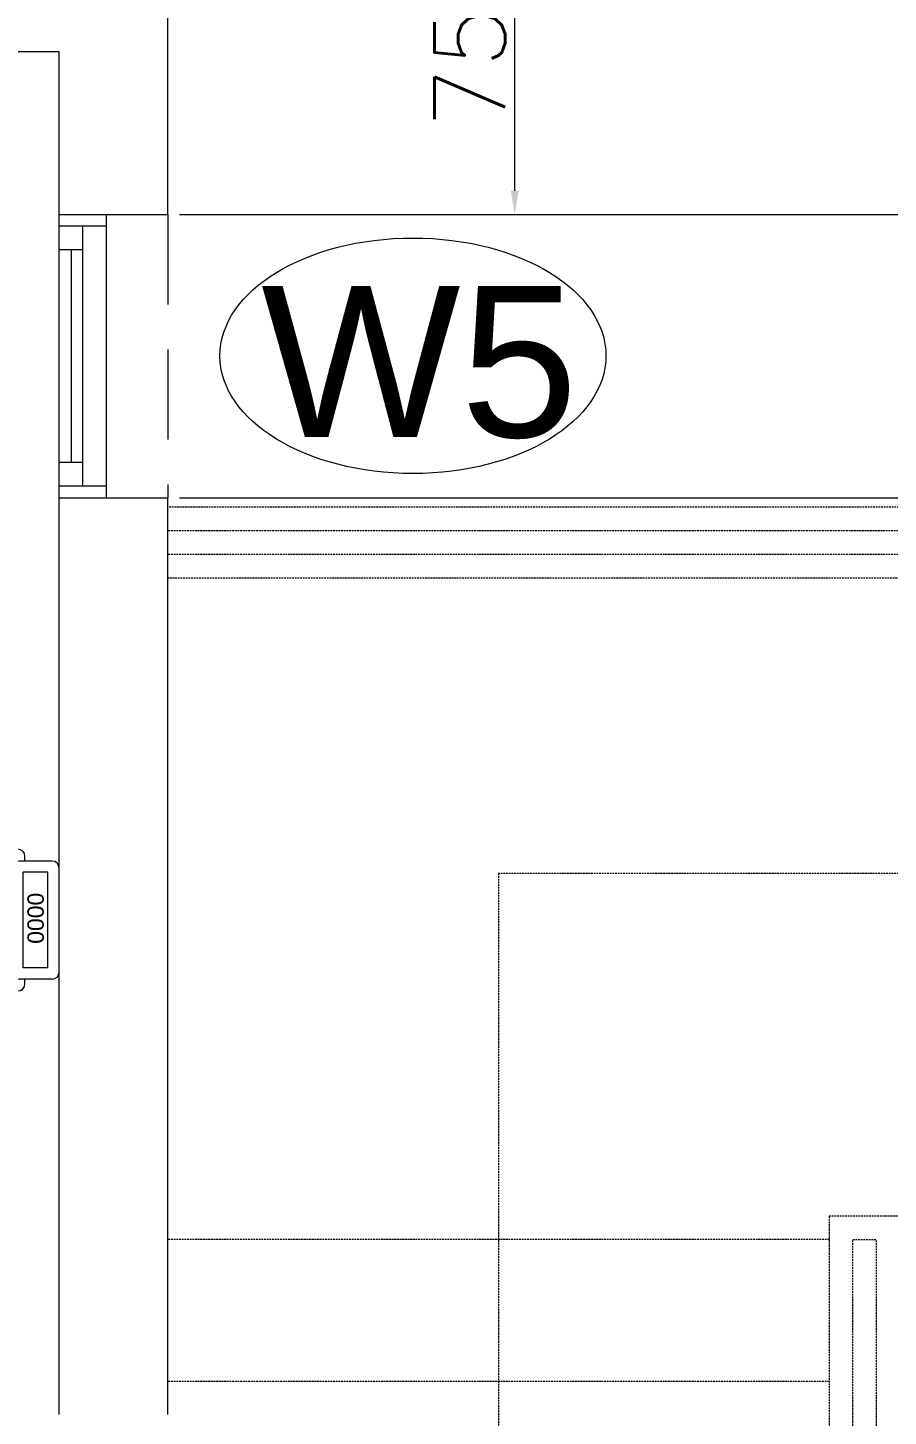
# Model space of a CAD drawing. Header units: millimetres. Extents: x -2143172 to 5255, y -610845 to 279739.
# Drawn here: x -1058424 to -1056602, y -579012 to -576073 of the extents above; entities that cross this region are included whole.
import ezdxf

# ---------------------------------------------------------------- set-up
doc = ezdxf.new("R2010")
doc.units = ezdxf.units.MM
doc.header["$LTSCALE"] = 30
doc.linetypes.add('HIDDEN', pattern=[9.525, 6.35, -3.175])
doc.linetypes.add('HIDDEN2', pattern=[0.1875, 0.125, -0.0625])
doc.layers.get('0').update_dxf_attribs({"lineweight": 5})
doc.layers.get('Defpoints').update_dxf_attribs({"lineweight": 5})
for name, color, linetype, lineweight in [('Al Window tag', 5, 'Continuous', 5), ('Aluminum', 7, 'Continuous', 5), ('dims.', 152, 'Continuous', 5), ('LOADING', 163, 'Continuous', 5), ('Proj', 7, 'HIDDEN2', 5), ('Walls', 32, 'Continuous', 5)]:
    doc.layers.add(name, color=color, linetype=linetype, lineweight=lineweight)
doc.styles.add('SIMPLEX', font='SIMPLEX.shx', dxfattribs={"height": 150})
doc.styles.get("Standard").update_dxf_attribs({"font": ''})
doc.styles.add('TTLB-A0-JeddahDP$0$swis721', font='swiss.ttf')
doc.styles.get('Standard').set_extended_font_data('@Arial Unicode MS')
doc.dimstyles.new('Buk', dxfattribs={"dimtxt": 150, "dimasz": 50, "dimexe": 20, "dimexo": 25, "dimgap": 20, "dimtad": 1, "dimdec": 0, "dimrnd": 5, "dimdsep": 46, "dimtxsty": 'SIMPLEX', "dimcen": 0, "dimdle": 20, "dimclrd": 256, "dimclre": 256, "dimclrt": 256, "dimadec": 0, "dimazin": 0, "dimtfac": 0.0075, "dimtdec": 0, "dimtmove": 1, "dimatfit": 2, "dimldrblk": 'ARCHTICK', "dimfxl": 1, "dimtolj": 1, "dimtzin": 0, "dimlwd": -1, "dimlwe": -1, "dimarcsym": 0})

# ---------------------------------------------------------------- blocks, each defined once
blk = doc.blocks.new('*D214')
at = {"layer": 'Defpoints', "color": 0, "transparency": 16777216}
for p in [(-1058127, -576468.1, 0.2), (-1056396.2, -576468.1), (-1058127, -577068.1, 0.2)]:
    blk.add_point(p, dxfattribs=at)
at = {"layer": 'dims.', "linetype": 'Continuous', "transparency": 16777216}
for p, q in [((-1058102, -576468.1), (-1056376.2, -576468.1)), ((-1058102, -577068.1), (-1056376.2, -577068.1))]:
    blk.add_line(p, q, dxfattribs=at)
at = {"layer": 'dims.', "transparency": 16777216}
blk.add_line((-1056396.2, -577018.1), (-1056396.2, -576518.1), dxfattribs=at)
for points in [[(-1056404.5, -576518.1), (-1056387.8, -576518.1), (-1056396.2, -576468.1)], [(-1056404.5, -577018.1), (-1056387.8, -577018.1), (-1056396.2, -577068.1)]]:
    blk.add_solid(points, dxfattribs=at)
at = {"layer": 'dims.', "transparency": 16777216, "insert": (-1056491.2, -576768.1), "char_height": 150, "attachment_point": 5, "rotation": 90, "style": 'SIMPLEX'}
blk.add_mtext('\\A1;600', dxfattribs=at)
blk = doc.blocks.new('_ArchTick')
at = {"color": 0, "linetype": 'ByBlock', "const_width": 0.15}
blk.add_lwpolyline([(-0.5, -0.5), (0.5, 0.5)], dxfattribs=at)
blk = doc.blocks.new('*D215')
at = {"layer": 'Defpoints', "color": 0, "transparency": 16777216}
for p in [(-1058127, -575718.1, 0.2), (-1057392.6, -575718.1), (-1058127, -576468.1, 0.2)]:
    blk.add_point(p, dxfattribs=at)
at = {"layer": 'dims.', "linetype": 'Continuous', "transparency": 16777216}
for p, q in [((-1058102, -575718.1), (-1057372.6, -575718.1)), ((-1058102, -576468.1), (-1057372.6, -576468.1))]:
    blk.add_line(p, q, dxfattribs=at)
at = {"layer": 'dims.', "transparency": 16777216}
blk.add_line((-1057392.6, -576418.1), (-1057392.6, -575768.1), dxfattribs=at)
for points in [[(-1057400.9, -575768.1), (-1057384.2, -575768.1), (-1057392.6, -575718.1)], [(-1057400.9, -576418.1), (-1057384.2, -576418.1), (-1057392.6, -576468.1)]]:
    blk.add_solid(points, dxfattribs=at)
at = {"layer": 'dims.', "transparency": 16777216, "insert": (-1057487.6, -576093.1), "char_height": 150, "attachment_point": 5, "rotation": 90, "style": 'SIMPLEX'}
blk.add_mtext('\\A1;750', dxfattribs=at)
blk = doc.blocks.new('HF13461A-P')
at = {"layer": 'LOADING'}
for p, q in [((0.2579, 0.4503), (0.0379, 0.4503)), ((0.0229, 0.4353), (0.0229, 0.3653)), ((0.2493, 0.4266), (0.0466, 0.4266)), ((0.0466, 0.4266), (0.0466, 0.3739)), ((0.2493, 0.4266), (0.2493, 0.3739)), ((0.2729, 0.4353), (0.2729, 0.3653)), ((-0.0021, 0.3628), (-0.0021, 0.0228)), ((0.0229, 0.3778), (0.0129, 0.3778)), ((0.2493, 0.3739), (0.0466, 0.3739)), ((0.2829, 0.3778), (0.2729, 0.3778)), ((0.2979, 0.0228), (0.2979, 0.3628)), ((0.2579, 0.3503), (0.0379, 0.3503)), ((0.0229, -0.0022), (0.2729, -0.0022))]:
    blk.add_line(p, q, dxfattribs=at)
for centre, radius, start, end in [((0.0379, 0.4353), 0.015, 90, 180), ((0.2579, 0.4353), 0.015, 0, 90), ((0.0129, 0.3628), 0.015, 90, 180), ((0.0379, 0.3653), 0.015, 180, 270), ((0.2579, 0.3653), 0.015, 270, 0), ((0.2829, 0.3628), 0.015, 0, 90), ((0.0229, 0.0228), 0.025, 180, 270), ((0.2729, 0.0228), 0.025, 270, 0)]:
    blk.add_arc(centre, radius, start, end, dxfattribs=at)
blk.add_text('0000', height=0.03477, dxfattribs=at).set_placement((0.0901, 0.3829))

msp = doc.modelspace()

# ---------------------------------------------------------------- linework, layer by layer
at = {"layer": 'Al Window tag'}
msp.add_ellipse((-1057608.1, -576767.4), major_axis=(408.6, 0), ratio=0.610025, dxfattribs=at)
at = {"layer": 'Aluminum'}
for p, q in [((-1058357, -577068.1, 0.2), (-1058357, -576468.1, 0.2)), ((-1058257, -577068.1, 0.2), (-1058257, -576468.1, 0.2)), ((-1058257, -576493.1, 0.2), (-1058357, -576493.1, 0.2)), ((-1058307, -577043.1, 0.2), (-1058307, -576493.1, 0.2)), ((-1058307, -576543.1, 0.2), (-1058357, -576543.1, 0.2)), ((-1058332, -576543.1, 0.2), (-1058332, -576993.1, 0.2)), ((-1058307, -576993.1, 0.2), (-1058357, -576993.1, 0.2)), ((-1058257, -577043.1, 0.2), (-1058357, -577043.1, 0.2))]:
    msp.add_line(p, q, dxfattribs=at)
at = {"layer": 'Proj', "linetype": 'HIDDEN'}
msp.add_line((-1058127, -576468.1, 0.2), (-1058127, -577068.1, 0.2), dxfattribs=at)
at = {"layer": 'Proj'}
for p, q in [((-1056577, -578588.1, 0.2), (-1056727, -578588.1, 0.2)), ((-1056727, -578638.1, 0.2), (-1058127, -578638.1, 0.2)), ((-1056677, -578638.1, 0.2), (-1056627, -578638.1, 0.2)), ((-1056727, -578938.1, 0.2), (-1058127, -578938.1, 0.2))]:
    msp.add_line(p, q, dxfattribs=at)
at = {"layer": 'Proj', "elevation": 0.2}
for points in [[(-1055027, -578588.1), (-1055027, -577088.1), (-1058127, -577088.1)], [(-1055177, -578588.1), (-1055177, -577238.1), (-1058127, -577238.1)], [(-1055877, -582338.1), (-1055877, -577863.1), (-1057427, -577863.1), (-1057427, -580402.9)], [(-1056727, -578588.1), (-1056727, -582288.1), (-1056577, -582288.1), (-1056577, -578588.1)], [(-1056677, -582238.1), (-1056677, -578638.1)], [(-1056677, -582238.1), (-1056627, -582238.1), (-1056627, -578638.1)]]:
    msp.add_lwpolyline(points, dxfattribs=at)
for points in [[(-1055077, -578588.1), (-1055077, -577213.1, 0.414214), (-1055152, -577138.1), (-1058127, -577138.1)], [(-1055127, -578588.1), (-1055127, -577213.1, 0.414214), (-1055152, -577188.1), (-1058127, -577188.1)]]:
    msp.add_lwpolyline(points, format="xyb", dxfattribs=at)
at = {"layer": 'Walls'}
for p, q in [((-1058127, -576468.1, 0.2), (-1058127, -575718.1, 0.2)), ((-1061857, -576123.1, 0.2), (-1058357, -576123.1, 0.2)), ((-1058357, -576468.1, 0.2), (-1058357, -576123.1, 0.2)), ((-1058357, -576468.1, 0.2), (-1058127, -576468.1, 0.2)), ((-1058357, -579008.1, 0.2), (-1058357, -577068.1, 0.2)), ((-1058357, -577068.1, 0.2), (-1058127, -577068.1, 0.2)), ((-1058127, -579008.1, 0.2), (-1058127, -577068.1, 0.2))]:
    msp.add_line(p, q, dxfattribs=at)

# ---------------------------------------------------------------- block references
at = {"layer": 'LOADING', "lineweight": 0, "xscale": 1000, "yscale": 1000, "zscale": 1000, "rotation": 270}
msp.add_blockref('HF13461A-P', (-1058807.3, -577813.8, 0.1), dxfattribs=at)

# ---------------------------------------------------------------- texts
at = {"layer": 'Al Window tag', "insert": (-1057929.5, -576619.5), "char_height": 320, "attachment_point": 1, "style": 'TTLB-A0-JeddahDP$0$swis721'}
msp.add_mtext_dynamic_manual_height_columns('W5', width=1569.457, gutter_width=9406.5, heights=[480.3], dxfattribs=at)

# ---------------------------------------------------------------- dimensions: what is measured, and where the dimension line sits
at = {"layer": 'dims.'}
for base, p1, p2, picture, middle in [((-1057392.6, -575718.1), (-1058127, -576468.1, 0.2), (-1058127, -575718.1, 0.2), '*D215', (-1057487.6, -576093.1)), ((-1056396.2, -576468.1), (-1058127, -577068.1, 0.2), (-1058127, -576468.1, 0.2), '*D214', (-1056491.2, -576768.1))]:
    dim = msp.add_linear_dim(base=base, p1=p1, p2=p2, angle=90, dimstyle='Buk', dxfattribs=at)
    dim.commit()
    dim.dimension.update_dxf_attribs({"geometry": picture, "text_midpoint": middle})

doc.saveas('drawing.dxf')
